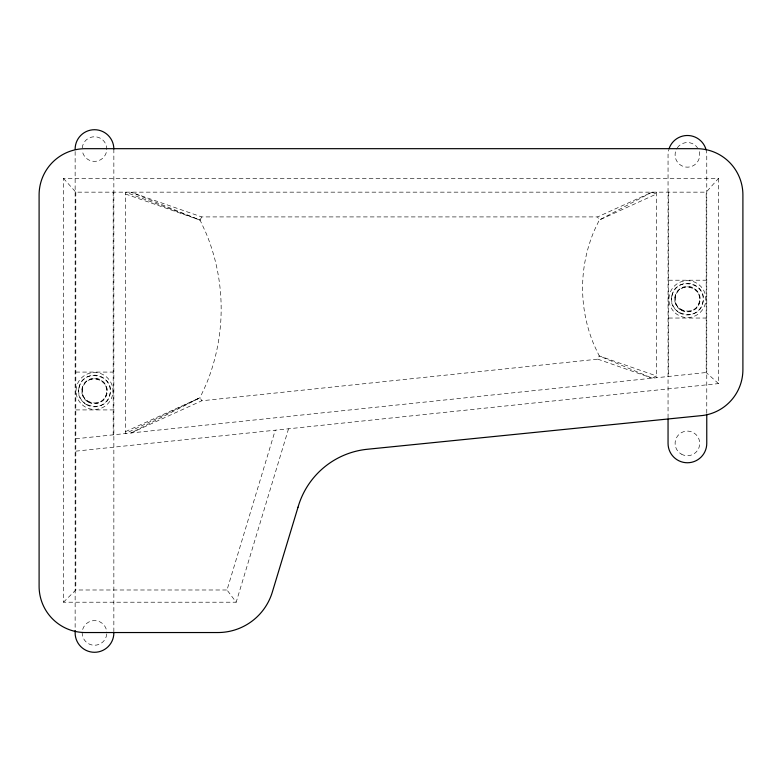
<?xml version="1.0" encoding="UTF-8"?>
<svg xmlns="http://www.w3.org/2000/svg" width="782" height="782" viewBox="0 0 782 782"><rect width="100%" height="100%" fill="white"/><g stroke="black" fill="none" stroke-linecap="round" stroke-linejoin="round"><path stroke-width="0.59" stroke-dasharray="3.91 2.93" d="M288.538 428.79L236.184 602.208L227.005 589.99L275.254 430.188M201.668 216.917L200.084 220.094L125.511 192.157L125.511 433.541L200.045 397.715L206.243 384.206A197.68 197.68 0 0 0 206.243 233.525L200.084 220.094L130.838 192.157L201.668 216.917L597.595 216.917L652.061 192.157L656.303 194.083L599.295 220.016L594.428 230.221A146.948 146.948 0 0 0 594.428 345.82L599.256 355.937L652.208 378.185L656.303 375.888L599.256 355.937L597.771 359.153L201.834 400.765L131.034 432.964L200.045 397.715L201.834 400.765M718.511 178.394L718.511 383.6L706.195 372.515L706.195 192.157L718.511 178.394L63.489 178.394L63.489 602.208L236.184 602.208M63.489 602.208L75.805 589.99L227.005 589.99M652.061 192.157L599.295 220.016L597.595 216.917M125.511 431.615L200.045 397.715M75.805 438.77L706.195 372.515M75.805 451.155L718.511 383.6M63.489 178.394L75.805 192.157L706.195 192.157M668.62 280.21L706.195 280.21M668.62 318.039L706.195 318.039M75.805 372.085L113.195 372.085M75.805 409.915L113.195 409.915M125.511 194.014L200.084 220.094M597.771 359.153L652.208 378.185M706.762 413.013L706.762 154.846A19.355 19.355 0 0 0 706.107 149.841M668.62 192.157L668.62 376.465M668.053 417.871L668.053 154.846A19.355 19.355 0 0 1 668.718 149.841M656.303 192.157L656.303 377.755M113.849 149.069L113.849 631.709M113.195 192.157L113.195 434.841M75.805 192.157L75.805 589.99M75.14 151.503L75.14 630.497M106.763 634.007A12.316 12.316 0 0 1 87.731 643.224A12.316 12.316 0 0 1 88.649 622.091A12.316 12.316 0 0 1 106.811 632.931M82.227 147.994A12.316 12.316 0 0 1 100.956 138.59A12.316 12.316 0 0 1 100.956 159.548A12.316 12.316 0 0 1 82.227 150.144M699.313 151.659A12.316 12.316 0 0 1 685.804 167.065A12.316 12.316 0 0 1 676.743 148.688M677.32 147.788A12.316 12.316 0 0 1 697.505 147.788M82.364 388.859C78.933 404.362 104.553 408.878 106.626 393.141C110.057 377.638 84.436 373.122 82.364 388.859M675.286 296.984C671.846 312.487 697.466 317.003 699.538 301.265C702.979 285.772 677.359 281.246 675.286 296.984M78.972 387.911C74.153 407.725 106.89 414.235 110.018 394.089C114.837 374.275 82.1 367.765 78.972 387.911M671.885 296.036C667.066 315.85 699.802 322.36 702.94 302.214C707.759 282.41 675.022 275.89 671.885 296.036M88.131 402.026A12.737 12.737 0 0 0 107.232 391A12.737 12.737 0 0 0 88.131 379.974A12.737 12.737 0 0 0 88.131 402.026M82.325 404.88A18.465 18.465 0 0 0 112.608 394.607A18.465 18.465 0 0 0 88.561 373.513A18.465 18.465 0 0 0 82.325 404.88M86.587 404.705A15.826 15.826 0 0 0 110.321 391A15.826 15.826 0 0 0 86.587 377.295A15.826 15.826 0 0 0 86.587 404.705M681.044 310.151A12.737 12.737 0 0 0 700.144 299.125A12.737 12.737 0 0 0 681.044 288.099A12.737 12.737 0 0 0 681.044 310.151M675.237 313.015A18.465 18.465 0 0 0 705.52 302.732A18.465 18.465 0 0 0 681.474 281.637A18.465 18.465 0 0 0 675.237 313.015M679.499 312.829A15.826 15.826 0 0 0 703.243 299.125A15.826 15.826 0 0 0 679.499 285.42A15.826 15.826 0 0 0 679.499 312.829M88.337 401.665A12.316 12.316 0 0 0 106.811 391A12.316 12.316 0 0 0 88.337 380.335A12.316 12.316 0 0 0 88.337 401.665M681.249 309.789A12.316 12.316 0 0 0 699.724 299.125A12.316 12.316 0 0 0 681.249 288.46A12.316 12.316 0 0 0 681.249 309.789M681.249 454.068A12.316 12.316 0 0 0 699.724 443.404A12.316 12.316 0 0 0 681.249 432.739A12.316 12.316 0 0 0 681.249 454.068"/><path stroke-width="1.17" d="M706.762 414.186L706.762 443.404A19.355 19.355 0 0 1 687.407 462.758A19.355 19.355 0 0 1 668.053 443.404L668.053 419.054M75.14 630.488L75.14 632.931A19.355 19.355 0 0 0 94.495 652.286A19.355 19.355 0 0 0 113.849 632.931M75.14 149.069A19.355 19.355 0 0 1 94.495 129.714A19.355 19.355 0 0 1 113.849 149.069M669.001 148.873A19.355 19.355 0 0 1 706.107 149.841M298.01 507.225L272.322 592.121A56.891 56.891 0 0 1 217.865 632.54L85.326 632.54A46.226 46.226 0 0 1 39.1 586.324L39.1 194.904A46.226 46.226 0 0 1 85.326 148.678L696.674 148.678A46.226 46.226 0 0 1 742.9 194.904L742.9 369.661A46.226 46.226 0 0 1 702.705 415.496L367.97 449.2A80.497 80.497 0 0 0 298.01 507.225"/></g></svg>
